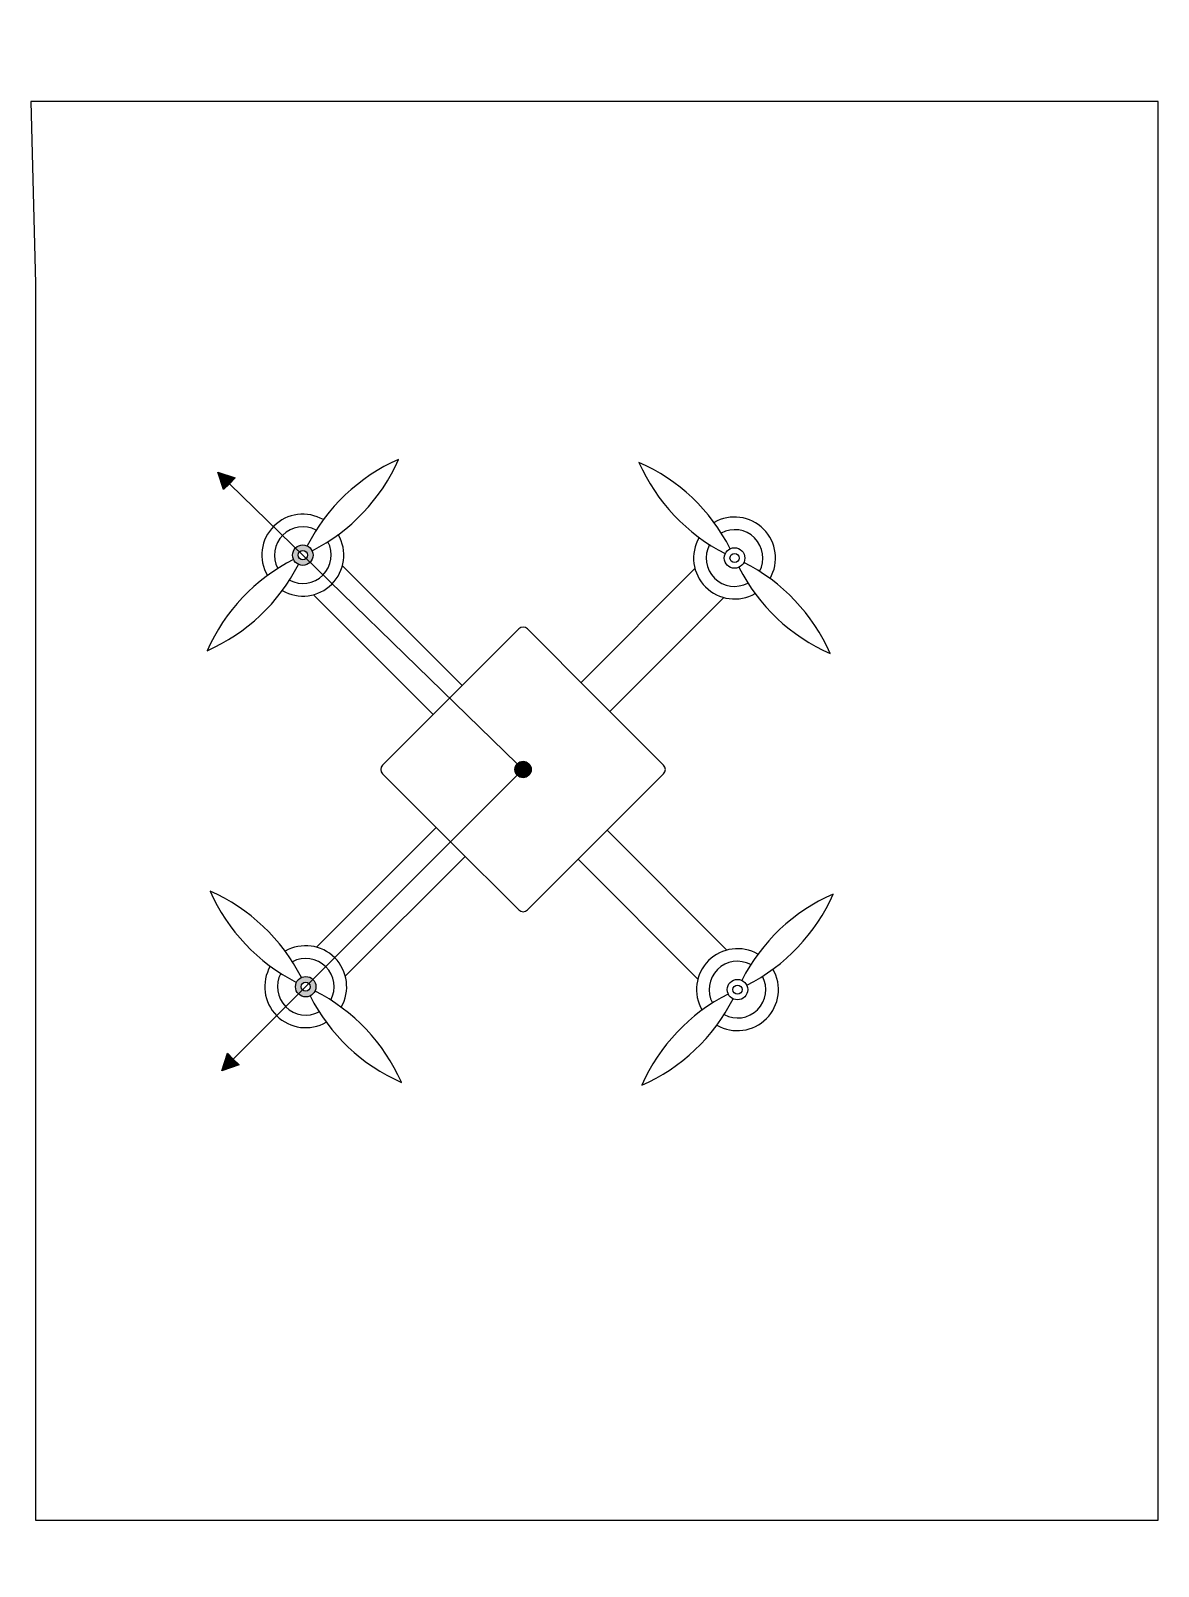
# Model space of a CAD drawing. Header units: millimetres. Extents: x -1 to 274, y 217 to 592.
import ezdxf

# ---------------------------------------------------------------- set-up
doc = ezdxf.new("R2010")
doc.units = ezdxf.units.MM
for name, color, linetype in [('construcao', 254, 'Continuous'), ('linha', 7, 'Continuous'), ('x', 1, 'Continuous'), ('y', 3, 'Continuous'), ('z', 5, 'Continuous')]:
    doc.layers.add(name, color=color, linetype=linetype)
pattern_1 = [(45, (-157.004, 181.74), (-37.717, 37.717), []), (45, (-131.86, 181.74), (-37.717, 37.717), [])]

msp = doc.modelspace()

# ---------------------------------------------------------------- hatches: boundary and pattern name
at = {"layer": 'x'}
h = msp.add_hatch(color=256, dxfattribs=at)
h.dxf.hatch_style = 1
h.paths.add_polyline_path([(44.65, 484.03), (46.1, 479.83), (47.52, 481.24), (48.93, 482.66)])
h = msp.add_hatch(color=256, dxfattribs=at)
h.dxf.hatch_style = 1
h.paths.add_polyline_path([(62.92, 463.81, 1), (67.92, 463.81, 1)])
h.paths.add_polyline_path([(66.54, 463.81, -1), (64.3, 463.81, -1)], flags=16)
h = msp.add_hatch(dxfattribs=at)
h.set_pattern_fill('ANSI32', color=256, scale=5.6)
h.set_pattern_definition(pattern_1)
h.paths.add_polyline_path([(201.94, 223.97), (201.94, 216.97), (204.21, 216.97), (204.21, 220.47), (204.21, 223.97)])
h = msp.add_hatch(dxfattribs=at)
h.set_pattern_fill('ANSI32', color=256, scale=5.6)
h.set_pattern_definition(pattern_1)
h.paths.add_polyline_path([(228.97, 220.47, 1), (226.17, 220.47, 1)])
at = {"layer": 'y'}
h = msp.add_hatch(color=256, dxfattribs=at)
h.dxf.hatch_style = 1
h.paths.add_polyline_path([(63.63, 358.45, 1), (68.63, 358.45, 1)])
h.paths.add_polyline_path([(67.25, 358.45, -1), (65.01, 358.45, -1)], flags=16)
h = msp.add_hatch(color=256, dxfattribs=at)
h.dxf.hatch_style = 1
h.paths.add_polyline_path([(49.87, 339.36), (48.45, 340.77), (47.04, 342.19), (45.62, 337.94)])
at = {"layer": 'z'}
h = msp.add_hatch(dxfattribs=at)
h.set_pattern_fill('ANSI32', color=256, scale=8)
h.set_pattern_definition([(45, (121.9, 354.48), (-53.882, 53.882), []), (45, (157.82, 354.48), (-53.882, 53.882), [])])
h.paths.add_polyline_path([(245.55, 587.82), (243.55, 591.82), (241.55, 587.82), (243.55, 587.82)])
h = msp.add_hatch(color=256, dxfattribs=at)
h.dxf.hatch_style = 1
h.paths.add_polyline_path([(121.16, 411.48, 1), (117.16, 411.48, 1)])

# ---------------------------------------------------------------- linework, layer by layer
at = {"layer": 'construcao'}
for p, q in [((274.18, 574.53), (-0.98, 574.53)), ((-0.98, 574.53), (0.19, 530.08)), ((274.18, 228.23), (274.18, 574.53)), ((0.19, 530.08), (0.19, 228.23)), ((0.19, 228.23), (274.18, 228.23))]:
    msp.add_line(p, q, dxfattribs=at)
at = {"layer": 'linha'}
for p, q in [((104.31, 431.99), (75.08, 461.22)), ((133.31, 432.69), (161.12, 460.51)), ((97.24, 424.92), (68.01, 454.15)), ((140.38, 425.62), (168.19, 453.44)), ((101.49, 429.16), (118.1, 445.78)), ((120.22, 445.78), (136.84, 429.16)), ((84.87, 412.54), (101.49, 429.16)), ((136.84, 429.16), (153.46, 412.54)), ((101.49, 393.8), (84.87, 410.42)), ((153.46, 410.42), (136.84, 393.8)), ((97.95, 397.34), (68.72, 368.11)), ((118.1, 377.19), (101.49, 393.8)), ((136.84, 393.8), (120.22, 377.19)), ((139.67, 396.63), (168.9, 367.4)), ((105.02, 390.27), (75.79, 361.04)), ((132.6, 389.56), (161.83, 360.33))]:
    msp.add_line(p, q, dxfattribs=at)
for centre, radius in [((65.42, 463.81), 2.5), ((65.42, 463.81), 1.12), ((170.78, 463.1), 2.5), ((170.78, 463.1), 1.12), ((66.13, 358.45), 2.5), ((171.49, 357.74), 2.5), ((66.13, 358.45), 1.12), ((171.49, 357.74), 1.12)]:
    msp.add_circle(centre, radius, dxfattribs=at)
for centre, radius, start, end in [((107.07, 445.49), 45.5, 113.737, 153.1144), ((47.11, 505.46), 45.5, 296.8856, 336.263), ((189.1, 504.75), 45.5, 203.737, 243.1144), ((129.13, 444.79), 45.5, 26.8856, 66.263), ((65.42, 463.81), 10, 59.9538, 210.0462), ((170.78, 463.1), 10, 329.9538, 120.0462), ((65.42, 463.81), 6.92, 61.8985, 208.1015), ((65.42, 463.81), 10, 239.9538, 30.0462), ((170.78, 463.1), 6.92, 331.8985, 118.1015), ((65.42, 463.81), 6.92, 241.8985, 28.1015), ((170.78, 463.1), 10, 149.9538, 300.0462), ((170.78, 463.1), 6.92, 151.8985, 298.1015), ((83.74, 422.16), 45.5, 116.8856, 156.263), ((23.77, 482.12), 45.5, 293.737, 333.1144), ((152.47, 421.45), 45.5, 23.737, 63.1144), ((212.43, 481.42), 45.5, 206.8856, 246.263), ((119.16, 444.72), 1.5, 45, 135), ((85.93, 411.48), 1.5, 135, 225), ((152.4, 411.48), 1.5, 315, 45), ((24.48, 340.13), 45.5, 26.8856, 66.263), ((84.45, 400.1), 45.5, 203.737, 243.1144), ((213.14, 339.43), 45.5, 113.737, 153.1144), ((153.18, 399.39), 45.5, 296.8856, 336.263), ((119.16, 378.25), 1.5, 225, 315), ((66.13, 358.45), 10, 329.9538, 120.0462), ((171.49, 357.74), 10, 59.9538, 210.0462), ((66.13, 358.45), 6.92, 331.8985, 118.1015), ((171.49, 357.74), 6.92, 61.8985, 208.1015), ((66.13, 358.45), 10, 149.9538, 300.0462), ((66.13, 358.45), 6.92, 151.8985, 298.1015), ((171.49, 357.74), 10, 239.9538, 30.0462), ((171.49, 357.74), 6.92, 241.8985, 28.1015), ((107.78, 376.76), 45.5, 206.8856, 246.263), ((47.82, 316.8), 45.5, 23.737, 63.1144), ((189.8, 316.09), 45.5, 116.8856, 156.263), ((129.84, 376.06), 45.5, 293.737, 333.1144)]:
    msp.add_arc(centre, radius, start, end, dxfattribs=at)
at = {"layer": 'x'}
for p, q in [((44.65, 484.03), (48.93, 482.66)), ((46.1, 479.83), (44.65, 484.03)), ((47.52, 481.24), (46.1, 479.83)), ((47.52, 481.24), (48.93, 482.66)), ((117.73, 412.88), (47.52, 481.24))]:
    msp.add_line(p, q, dxfattribs=at)
at = {"layer": 'y'}
for p, q in [((117.75, 410.07), (48.45, 340.77)), ((45.62, 337.94), (47.04, 342.19)), ((48.45, 340.77), (47.04, 342.19)), ((49.87, 339.36), (45.62, 337.94)), ((48.45, 340.77), (49.87, 339.36))]:
    msp.add_line(p, q, dxfattribs=at)
at = {"layer": 'z'}
msp.add_circle((119.16, 411.48), 2, dxfattribs=at)

doc.saveas('drawing.dxf')
